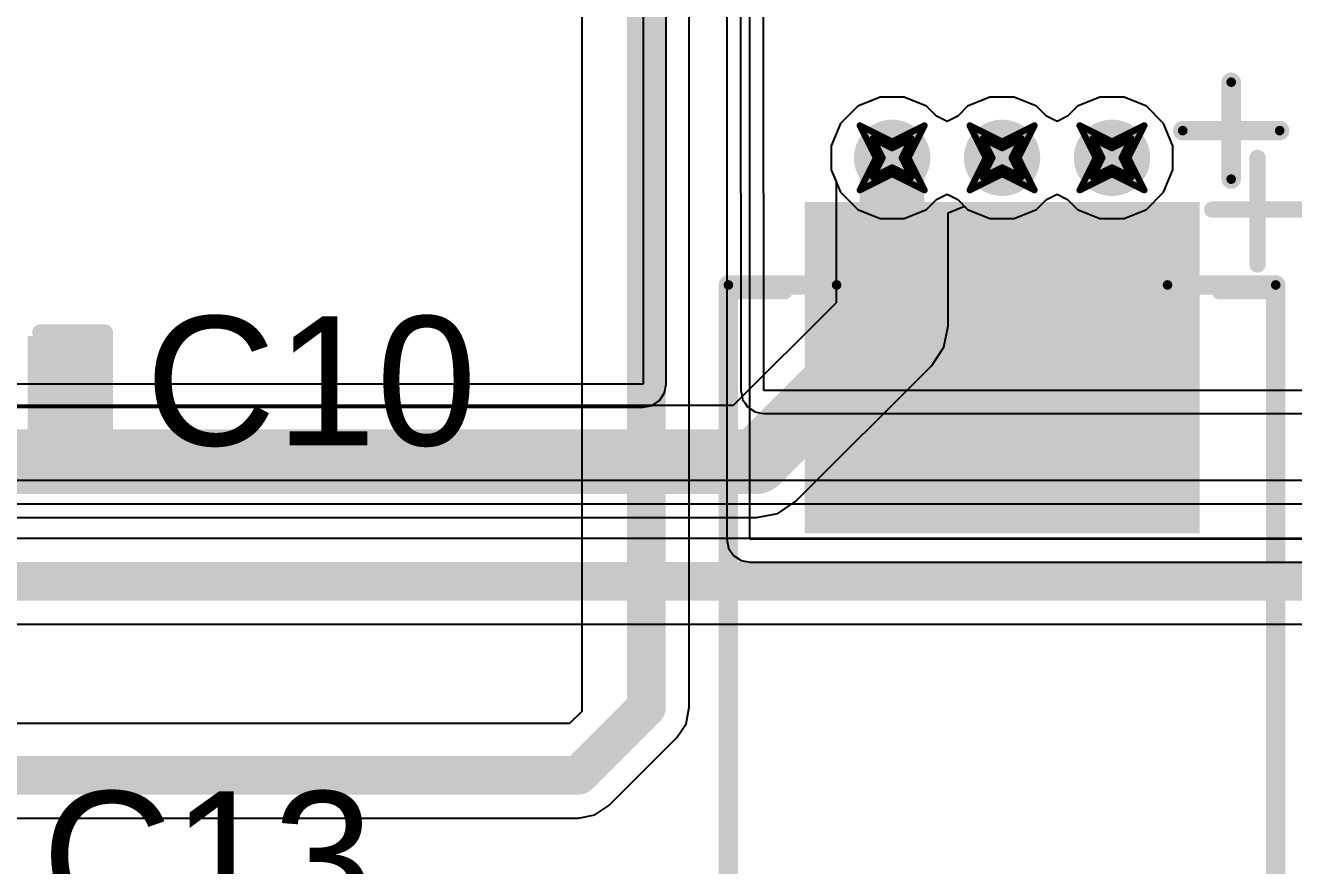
# Model space of a CAD drawing. Header units: inches. Extents: x 0 to 13.9, y -0.2 to 3.4.
# Drawn here: x 2.9029 to 3.2952, y 1.586 to 1.846 of the extents above; entities that cross this region are included whole.
import ezdxf

# ---------------------------------------------------------------- set-up
doc = ezdxf.new("R2010")
doc.units = ezdxf.units.IN
doc.header["$MEASUREMENT"] = 0
for name, color, linetype in [('Bottom Layer', 5, 'Continuous'), ('Drill Drawing', 1, 'Continuous'), ('Layer 1', 16, 'Continuous'), ('Layer 2', 76, 'Continuous'), ('Mechanical 4', 56, 'Continuous'), ('Pad Holes', 156, 'Continuous'), ('Top Layer', 1, 'Continuous'), ('Top Overlay', 2, 'Continuous'), ('Top Paste', 8, 'Continuous'), ('Top Solder', 216, 'Continuous'), ('Via Holes', 16, 'Continuous')]:
    doc.layers.add(name, color=color, linetype=linetype)
doc.styles.add('Arial', font='', dxfattribs={"height": 0.2})
doc.styles.get('Arial').set_extended_font_data('Arial')

msp = doc.modelspace()

# ---------------------------------------------------------------- hatches: boundary and pattern name
at = {"layer": 'Bottom Layer'}
h = msp.add_hatch(color=5, dxfattribs=at)
edge = h.paths.add_edge_path()
edge.add_arc((3.171, 1.805), 0.01181, 0, 360)
h = msp.add_hatch(color=5, dxfattribs=at)
edge = h.paths.add_edge_path()
edge.add_arc((3.205, 1.805), 0.01181, 0, 360)
h = msp.add_hatch(color=5, dxfattribs=at)
edge = h.paths.add_edge_path()
edge.add_arc((3.239, 1.805), 0.01181, 0, 360)
at = {"layer": 'Layer 1'}
h = msp.add_hatch(color=16, dxfattribs=at)
edge = h.paths.add_edge_path()
edge.add_arc((3.171, 1.805), 0.01181, 0, 360)
h = msp.add_hatch(color=16, dxfattribs=at)
edge = h.paths.add_edge_path()
edge.add_arc((3.205, 1.805), 0.01181, 0, 360)
h = msp.add_hatch(color=16, dxfattribs=at)
edge = h.paths.add_edge_path()
edge.add_arc((3.239, 1.805), 0.01181, 0, 360)
at = {"layer": 'Layer 2'}
h = msp.add_hatch(color=76, dxfattribs=at)
edge = h.paths.add_edge_path()
edge.add_arc((3.171, 1.805), 0.01181, 0, 360)
h = msp.add_hatch(color=76, dxfattribs=at)
edge = h.paths.add_edge_path()
edge.add_arc((3.205, 1.805), 0.01181, 0, 360)
h = msp.add_hatch(color=76, dxfattribs=at)
edge = h.paths.add_edge_path()
edge.add_arc((3.239, 1.805), 0.01181, 0, 360)
at = {"layer": 'Mechanical 4'}
h = msp.add_hatch(color=56, dxfattribs=at)
edge = h.paths.add_edge_path()
edge.add_arc((3.27587, 1.82841), 0.0015, 0, 360)
h = msp.add_hatch(color=56, dxfattribs=at)
edge = h.paths.add_edge_path()
edge.add_arc((3.26087, 1.81341), 0.0015, 0, 360)
h = msp.add_hatch(color=56, dxfattribs=at)
edge = h.paths.add_edge_path()
edge.add_arc((3.29087, 1.81341), 0.0015, 0, 360)
h = msp.add_hatch(color=56, dxfattribs=at)
edge = h.paths.add_edge_path()
edge.add_arc((3.27587, 1.79841), 0.0015, 0, 360)
h = msp.add_hatch(color=56, dxfattribs=at)
edge = h.paths.add_edge_path()
edge.add_arc((3.12035, 1.76567), 0.0015, 0, 360)
h = msp.add_hatch(color=56, dxfattribs=at)
edge = h.paths.add_edge_path()
edge.add_arc((3.12035, 1.76567), 0.0015, 0, 360)
h = msp.add_hatch(color=56, dxfattribs=at)
edge = h.paths.add_edge_path()
edge.add_arc((3.15382, 1.76567), 0.0015, 0, 360)
h = msp.add_hatch(color=56, dxfattribs=at)
edge = h.paths.add_edge_path()
edge.add_arc((3.25618, 1.76567), 0.0015, 0, 360)
h = msp.add_hatch(color=56, dxfattribs=at)
edge = h.paths.add_edge_path()
edge.add_arc((3.28965, 1.76567), 0.0015, 0, 360)
h = msp.add_hatch(color=56, dxfattribs=at)
edge = h.paths.add_edge_path()
edge.add_arc((3.28965, 1.76567), 0.0015, 0, 360)
at = {"layer": 'Pad Holes'}
h = msp.add_hatch(color=7, dxfattribs=at)
edge = h.paths.add_edge_path()
edge.add_arc((3.27587, 1.82841), 0.0015, 0, 360)
h = msp.add_hatch(color=7, dxfattribs=at)
edge = h.paths.add_edge_path()
edge.add_arc((3.26087, 1.81341), 0.0015, 0, 360)
h = msp.add_hatch(color=7, dxfattribs=at)
edge = h.paths.add_edge_path()
edge.add_arc((3.29087, 1.81341), 0.0015, 0, 360)
h = msp.add_hatch(color=7, dxfattribs=at)
edge = h.paths.add_edge_path()
edge.add_arc((3.27587, 1.79841), 0.0015, 0, 360)
h = msp.add_hatch(color=7, dxfattribs=at)
edge = h.paths.add_edge_path()
edge.add_arc((3.12035, 1.76567), 0.0015, 0, 360)
h = msp.add_hatch(color=7, dxfattribs=at)
edge = h.paths.add_edge_path()
edge.add_arc((3.12035, 1.76567), 0.0015, 0, 360)
h = msp.add_hatch(color=7, dxfattribs=at)
edge = h.paths.add_edge_path()
edge.add_arc((3.15382, 1.76567), 0.0015, 0, 360)
h = msp.add_hatch(color=7, dxfattribs=at)
edge = h.paths.add_edge_path()
edge.add_arc((3.25618, 1.76567), 0.0015, 0, 360)
h = msp.add_hatch(color=7, dxfattribs=at)
edge = h.paths.add_edge_path()
edge.add_arc((3.28965, 1.76567), 0.0015, 0, 360)
h = msp.add_hatch(color=7, dxfattribs=at)
edge = h.paths.add_edge_path()
edge.add_arc((3.28965, 1.76567), 0.0015, 0, 360)
at = {"layer": 'Top Layer'}
h = msp.add_hatch(color=1, dxfattribs=at)
edge = h.paths.add_edge_path()
edge.add_arc((3.171, 1.805), 0.01181, 0, 360)
h = msp.add_hatch(color=1, dxfattribs=at)
edge = h.paths.add_edge_path()
edge.add_arc((3.205, 1.805), 0.01181, 0, 360)
h = msp.add_hatch(color=1, dxfattribs=at)
edge = h.paths.add_edge_path()
edge.add_arc((3.239, 1.805), 0.01181, 0, 360)
for points in [[(3.26209, 1.78732), (3.26209, 1.69283), (3.14791, 1.69283), (3.14791, 1.78732)], [(2.906, 1.7225), (2.906, 1.7475), (2.924, 1.7475), (2.924, 1.7225)]]:
    msp.add_hatch(color=1, dxfattribs=at).paths.add_polyline_path(points)
at = {"layer": 'Top Paste'}
for points in [[(3.26209, 1.78732), (3.26209, 1.69283), (3.14791, 1.69283), (3.14791, 1.78732)], [(2.906, 1.7225), (2.906, 1.7475), (2.924, 1.7475), (2.924, 1.7225)]]:
    msp.add_hatch(color=8, dxfattribs=at).paths.add_polyline_path(points)
at = {"layer": 'Top Solder'}
for points in [[(3.26609, 1.79132), (3.26609, 1.68883), (3.14391, 1.68883), (3.14391, 1.79132)], [(2.90364, 1.72014), (2.90364, 1.74986), (2.92636, 1.74986), (2.92636, 1.72014)]]:
    msp.add_hatch(color=216, dxfattribs=at).paths.add_polyline_path(points)
at = {"layer": 'Via Holes'}
h = msp.add_hatch(color=7, dxfattribs=at)
edge = h.paths.add_edge_path()
edge.add_arc((3.171, 1.805), 0.00591, 0, 360)
h = msp.add_hatch(color=7, dxfattribs=at)
edge = h.paths.add_edge_path()
edge.add_arc((3.205, 1.805), 0.00591, 0, 360)
h = msp.add_hatch(color=7, dxfattribs=at)
edge = h.paths.add_edge_path()
edge.add_arc((3.239, 1.805), 0.00591, 0, 360)

# ---------------------------------------------------------------- linework, layer by layer
at = {"layer": 'Bottom Layer'}
for p, q in [((3.16034, 1.82095), (3.15505, 1.81566)), ((3.16726, 1.82381), (3.16034, 1.82095)), ((3.17474, 1.82381), (3.16726, 1.82381)), ((3.18166, 1.82095), (3.17474, 1.82381)), ((3.18473, 1.81787), (3.18166, 1.82095)), ((3.19434, 1.82095), (3.19127, 1.81787)), ((3.20126, 1.82381), (3.19434, 1.82095)), ((3.20874, 1.82381), (3.20126, 1.82381)), ((3.21566, 1.82095), (3.20874, 1.82381)), ((3.21873, 1.81787), (3.21566, 1.82095)), ((3.22834, 1.82095), (3.22527, 1.81787)), ((3.23526, 1.82381), (3.22834, 1.82095)), ((3.24274, 1.82381), (3.23526, 1.82381)), ((3.24966, 1.82095), (3.24274, 1.82381)), ((3.25495, 1.81566), (3.24966, 1.82095)), ((3.188, 1.8162), (3.18473, 1.81787)), ((3.19127, 1.81787), (3.188, 1.8162)), ((3.222, 1.8162), (3.21873, 1.81787)), ((3.22527, 1.81787), (3.222, 1.8162)), ((3.15505, 1.81566), (3.15219, 1.80874)), ((3.25781, 1.80874), (3.25495, 1.81566)), ((3.15219, 1.80874), (3.15219, 1.80126)), ((3.25781, 1.80126), (3.25781, 1.80874)), ((3.15219, 1.80126), (3.15505, 1.79434)), ((3.25495, 1.79434), (3.25781, 1.80126)), ((3.15505, 1.79434), (3.16034, 1.78905)), ((3.18473, 1.79213), (3.188, 1.7938)), ((3.188, 1.7938), (3.19127, 1.79213)), ((3.21873, 1.79213), (3.222, 1.7938)), ((3.222, 1.7938), (3.22527, 1.79213)), ((3.24966, 1.78905), (3.25495, 1.79434)), ((3.16034, 1.78905), (3.16726, 1.78619)), ((3.17474, 1.78619), (3.18166, 1.78905)), ((3.18166, 1.78905), (3.18473, 1.79213)), ((3.19127, 1.79213), (3.19434, 1.78905)), ((3.19434, 1.78905), (3.20126, 1.78619)), ((3.20874, 1.78619), (3.21566, 1.78905)), ((3.21566, 1.78905), (3.21873, 1.79213)), ((3.22527, 1.79213), (3.22834, 1.78905)), ((3.22834, 1.78905), (3.23526, 1.78619)), ((3.24274, 1.78619), (3.24966, 1.78905)), ((3.16726, 1.78619), (3.17474, 1.78619)), ((3.20126, 1.78619), (3.20874, 1.78619)), ((3.23526, 1.78619), (3.24274, 1.78619))]:
    msp.add_line(p, q, dxfattribs=at)
at = {"layer": 'Drill Drawing'}
for points in [[(3.161, 1.815, 0.002, 0.002, 0), (3.171, 1.81, 0.002, 0.002, 0)], [(3.161, 1.815, 0.002, 0.002, 0), (3.166, 1.805, 0.002, 0.002, 0)], [(3.171, 1.81, 0.002, 0.002, 0), (3.181, 1.815, 0.002, 0.002, 0)], [(3.176, 1.805, 0.002, 0.002, 0), (3.181, 1.815, 0.002, 0.002, 0)], [(3.195, 1.815, 0.002, 0.002, 0), (3.205, 1.81, 0.002, 0.002, 0)], [(3.195, 1.815, 0.002, 0.002, 0), (3.2, 1.805, 0.002, 0.002, 0)], [(3.205, 1.81, 0.002, 0.002, 0), (3.215, 1.815, 0.002, 0.002, 0)], [(3.21, 1.805, 0.002, 0.002, 0), (3.215, 1.815, 0.002, 0.002, 0)], [(3.229, 1.815, 0.002, 0.002, 0), (3.239, 1.81, 0.002, 0.002, 0)], [(3.229, 1.815, 0.002, 0.002, 0), (3.234, 1.805, 0.002, 0.002, 0)], [(3.239, 1.81, 0.002, 0.002, 0), (3.249, 1.815, 0.002, 0.002, 0)], [(3.244, 1.805, 0.002, 0.002, 0), (3.249, 1.815, 0.002, 0.002, 0)], [(3.165, 1.811, 0.002, 0.002, 0), (3.171, 1.808, 0.002, 0.002, 0)], [(3.165, 1.811, 0.002, 0.002, 0), (3.168, 1.805, 0.002, 0.002, 0)], [(3.171, 1.808, 0.002, 0.002, 0), (3.177, 1.811, 0.002, 0.002, 0)], [(3.174, 1.805, 0.002, 0.002, 0), (3.177, 1.811, 0.002, 0.002, 0)], [(3.199, 1.811, 0.002, 0.002, 0), (3.205, 1.808, 0.002, 0.002, 0)], [(3.199, 1.811, 0.002, 0.002, 0), (3.202, 1.805, 0.002, 0.002, 0)], [(3.205, 1.808, 0.002, 0.002, 0), (3.211, 1.811, 0.002, 0.002, 0)], [(3.208, 1.805, 0.002, 0.002, 0), (3.211, 1.811, 0.002, 0.002, 0)], [(3.233, 1.811, 0.002, 0.002, 0), (3.239, 1.808, 0.002, 0.002, 0)], [(3.233, 1.811, 0.002, 0.002, 0), (3.236, 1.805, 0.002, 0.002, 0)], [(3.239, 1.808, 0.002, 0.002, 0), (3.245, 1.811, 0.002, 0.002, 0)], [(3.242, 1.805, 0.002, 0.002, 0), (3.245, 1.811, 0.002, 0.002, 0)], [(3.161, 1.795, 0.002, 0.002, 0), (3.166, 1.805, 0.002, 0.002, 0)], [(3.165, 1.799, 0.002, 0.002, 0), (3.168, 1.805, 0.002, 0.002, 0)], [(3.174, 1.805, 0.002, 0.002, 0), (3.177, 1.799, 0.002, 0.002, 0)], [(3.176, 1.805, 0.002, 0.002, 0), (3.181, 1.795, 0.002, 0.002, 0)], [(3.195, 1.795, 0.002, 0.002, 0), (3.2, 1.805, 0.002, 0.002, 0)], [(3.199, 1.799, 0.002, 0.002, 0), (3.202, 1.805, 0.002, 0.002, 0)], [(3.208, 1.805, 0.002, 0.002, 0), (3.211, 1.799, 0.002, 0.002, 0)], [(3.21, 1.805, 0.002, 0.002, 0), (3.215, 1.795, 0.002, 0.002, 0)], [(3.229, 1.795, 0.002, 0.002, 0), (3.234, 1.805, 0.002, 0.002, 0)], [(3.233, 1.799, 0.002, 0.002, 0), (3.236, 1.805, 0.002, 0.002, 0)], [(3.242, 1.805, 0.002, 0.002, 0), (3.245, 1.799, 0.002, 0.002, 0)], [(3.244, 1.805, 0.002, 0.002, 0), (3.249, 1.795, 0.002, 0.002, 0)], [(3.161, 1.795, 0.002, 0.002, 0), (3.171, 1.8, 0.002, 0.002, 0)], [(3.165, 1.799, 0.002, 0.002, 0), (3.171, 1.802, 0.002, 0.002, 0)], [(3.171, 1.802, 0.002, 0.002, 0), (3.177, 1.799, 0.002, 0.002, 0)], [(3.171, 1.8, 0.002, 0.002, 0), (3.181, 1.795, 0.002, 0.002, 0)], [(3.195, 1.795, 0.002, 0.002, 0), (3.205, 1.8, 0.002, 0.002, 0)], [(3.199, 1.799, 0.002, 0.002, 0), (3.205, 1.802, 0.002, 0.002, 0)], [(3.205, 1.802, 0.002, 0.002, 0), (3.211, 1.799, 0.002, 0.002, 0)], [(3.205, 1.8, 0.002, 0.002, 0), (3.215, 1.795, 0.002, 0.002, 0)], [(3.229, 1.795, 0.002, 0.002, 0), (3.239, 1.8, 0.002, 0.002, 0)], [(3.233, 1.799, 0.002, 0.002, 0), (3.239, 1.802, 0.002, 0.002, 0)], [(3.239, 1.802, 0.002, 0.002, 0), (3.245, 1.799, 0.002, 0.002, 0)], [(3.239, 1.8, 0.002, 0.002, 0), (3.249, 1.795, 0.002, 0.002, 0)]]:
    msp.add_lwpolyline(points, format="xyseb", dxfattribs=at)
for points in [[(3.1605, 1.815, 0.001, 0.001, 1), (3.1615, 1.815, 0.001, 0.001, 1)], [(3.1605, 1.815, 0.001, 0.001, 1), (3.1615, 1.815, 0.001, 0.001, 1)], [(3.1805, 1.815, 0.001, 0.001, 1), (3.1815, 1.815, 0.001, 0.001, 1)], [(3.1805, 1.815, 0.001, 0.001, 1), (3.1815, 1.815, 0.001, 0.001, 1)], [(3.1945, 1.815, 0.001, 0.001, 1), (3.1955, 1.815, 0.001, 0.001, 1)], [(3.1945, 1.815, 0.001, 0.001, 1), (3.1955, 1.815, 0.001, 0.001, 1)], [(3.2145, 1.815, 0.001, 0.001, 1), (3.2155, 1.815, 0.001, 0.001, 1)], [(3.2145, 1.815, 0.001, 0.001, 1), (3.2155, 1.815, 0.001, 0.001, 1)], [(3.2285, 1.815, 0.001, 0.001, 1), (3.2295, 1.815, 0.001, 0.001, 1)], [(3.2285, 1.815, 0.001, 0.001, 1), (3.2295, 1.815, 0.001, 0.001, 1)], [(3.2485, 1.815, 0.001, 0.001, 1), (3.2495, 1.815, 0.001, 0.001, 1)], [(3.2485, 1.815, 0.001, 0.001, 1), (3.2495, 1.815, 0.001, 0.001, 1)], [(3.1645, 1.811, 0.001, 0.001, 1), (3.1655, 1.811, 0.001, 0.001, 1)], [(3.1645, 1.811, 0.001, 0.001, 1), (3.1655, 1.811, 0.001, 0.001, 1)], [(3.1705, 1.81, 0.001, 0.001, 1), (3.1715, 1.81, 0.001, 0.001, 1)], [(3.1705, 1.81, 0.001, 0.001, 1), (3.1715, 1.81, 0.001, 0.001, 1)], [(3.1705, 1.808, 0.001, 0.001, 1), (3.1715, 1.808, 0.001, 0.001, 1)], [(3.1705, 1.808, 0.001, 0.001, 1), (3.1715, 1.808, 0.001, 0.001, 1)], [(3.1765, 1.811, 0.001, 0.001, 1), (3.1775, 1.811, 0.001, 0.001, 1)], [(3.1765, 1.811, 0.001, 0.001, 1), (3.1775, 1.811, 0.001, 0.001, 1)], [(3.1985, 1.811, 0.001, 0.001, 1), (3.1995, 1.811, 0.001, 0.001, 1)], [(3.1985, 1.811, 0.001, 0.001, 1), (3.1995, 1.811, 0.001, 0.001, 1)], [(3.2045, 1.81, 0.001, 0.001, 1), (3.2055, 1.81, 0.001, 0.001, 1)], [(3.2045, 1.81, 0.001, 0.001, 1), (3.2055, 1.81, 0.001, 0.001, 1)], [(3.2045, 1.808, 0.001, 0.001, 1), (3.2055, 1.808, 0.001, 0.001, 1)], [(3.2045, 1.808, 0.001, 0.001, 1), (3.2055, 1.808, 0.001, 0.001, 1)], [(3.2105, 1.811, 0.001, 0.001, 1), (3.2115, 1.811, 0.001, 0.001, 1)], [(3.2105, 1.811, 0.001, 0.001, 1), (3.2115, 1.811, 0.001, 0.001, 1)], [(3.2325, 1.811, 0.001, 0.001, 1), (3.2335, 1.811, 0.001, 0.001, 1)], [(3.2325, 1.811, 0.001, 0.001, 1), (3.2335, 1.811, 0.001, 0.001, 1)], [(3.2385, 1.81, 0.001, 0.001, 1), (3.2395, 1.81, 0.001, 0.001, 1)], [(3.2385, 1.81, 0.001, 0.001, 1), (3.2395, 1.81, 0.001, 0.001, 1)], [(3.2385, 1.808, 0.001, 0.001, 1), (3.2395, 1.808, 0.001, 0.001, 1)], [(3.2385, 1.808, 0.001, 0.001, 1), (3.2395, 1.808, 0.001, 0.001, 1)], [(3.2445, 1.811, 0.001, 0.001, 1), (3.2455, 1.811, 0.001, 0.001, 1)], [(3.2445, 1.811, 0.001, 0.001, 1), (3.2455, 1.811, 0.001, 0.001, 1)], [(3.1655, 1.805, 0.001, 0.001, 1), (3.1665, 1.805, 0.001, 0.001, 1)], [(3.1655, 1.805, 0.001, 0.001, 1), (3.1665, 1.805, 0.001, 0.001, 1)], [(3.1675, 1.805, 0.001, 0.001, 1), (3.1685, 1.805, 0.001, 0.001, 1)], [(3.1675, 1.805, 0.001, 0.001, 1), (3.1685, 1.805, 0.001, 0.001, 1)], [(3.1735, 1.805, 0.001, 0.001, 1), (3.1745, 1.805, 0.001, 0.001, 1)], [(3.1735, 1.805, 0.001, 0.001, 1), (3.1745, 1.805, 0.001, 0.001, 1)], [(3.1755, 1.805, 0.001, 0.001, 1), (3.1765, 1.805, 0.001, 0.001, 1)], [(3.1755, 1.805, 0.001, 0.001, 1), (3.1765, 1.805, 0.001, 0.001, 1)], [(3.1995, 1.805, 0.001, 0.001, 1), (3.2005, 1.805, 0.001, 0.001, 1)], [(3.1995, 1.805, 0.001, 0.001, 1), (3.2005, 1.805, 0.001, 0.001, 1)], [(3.2015, 1.805, 0.001, 0.001, 1), (3.2025, 1.805, 0.001, 0.001, 1)], [(3.2015, 1.805, 0.001, 0.001, 1), (3.2025, 1.805, 0.001, 0.001, 1)], [(3.2075, 1.805, 0.001, 0.001, 1), (3.2085, 1.805, 0.001, 0.001, 1)], [(3.2075, 1.805, 0.001, 0.001, 1), (3.2085, 1.805, 0.001, 0.001, 1)], [(3.2095, 1.805, 0.001, 0.001, 1), (3.2105, 1.805, 0.001, 0.001, 1)], [(3.2095, 1.805, 0.001, 0.001, 1), (3.2105, 1.805, 0.001, 0.001, 1)], [(3.2335, 1.805, 0.001, 0.001, 1), (3.2345, 1.805, 0.001, 0.001, 1)], [(3.2335, 1.805, 0.001, 0.001, 1), (3.2345, 1.805, 0.001, 0.001, 1)], [(3.2355, 1.805, 0.001, 0.001, 1), (3.2365, 1.805, 0.001, 0.001, 1)], [(3.2355, 1.805, 0.001, 0.001, 1), (3.2365, 1.805, 0.001, 0.001, 1)], [(3.2415, 1.805, 0.001, 0.001, 1), (3.2425, 1.805, 0.001, 0.001, 1)], [(3.2415, 1.805, 0.001, 0.001, 1), (3.2425, 1.805, 0.001, 0.001, 1)], [(3.2435, 1.805, 0.001, 0.001, 1), (3.2445, 1.805, 0.001, 0.001, 1)], [(3.2435, 1.805, 0.001, 0.001, 1), (3.2445, 1.805, 0.001, 0.001, 1)], [(3.1705, 1.802, 0.001, 0.001, 1), (3.1715, 1.802, 0.001, 0.001, 1)], [(3.1705, 1.802, 0.001, 0.001, 1), (3.1715, 1.802, 0.001, 0.001, 1)], [(3.1705, 1.8, 0.001, 0.001, 1), (3.1715, 1.8, 0.001, 0.001, 1)], [(3.1705, 1.8, 0.001, 0.001, 1), (3.1715, 1.8, 0.001, 0.001, 1)], [(3.2045, 1.802, 0.001, 0.001, 1), (3.2055, 1.802, 0.001, 0.001, 1)], [(3.2045, 1.802, 0.001, 0.001, 1), (3.2055, 1.802, 0.001, 0.001, 1)], [(3.2045, 1.8, 0.001, 0.001, 1), (3.2055, 1.8, 0.001, 0.001, 1)], [(3.2045, 1.8, 0.001, 0.001, 1), (3.2055, 1.8, 0.001, 0.001, 1)], [(3.2385, 1.802, 0.001, 0.001, 1), (3.2395, 1.802, 0.001, 0.001, 1)], [(3.2385, 1.802, 0.001, 0.001, 1), (3.2395, 1.802, 0.001, 0.001, 1)], [(3.2385, 1.8, 0.001, 0.001, 1), (3.2395, 1.8, 0.001, 0.001, 1)], [(3.2385, 1.8, 0.001, 0.001, 1), (3.2395, 1.8, 0.001, 0.001, 1)], [(3.1645, 1.799, 0.001, 0.001, 1), (3.1655, 1.799, 0.001, 0.001, 1)], [(3.1645, 1.799, 0.001, 0.001, 1), (3.1655, 1.799, 0.001, 0.001, 1)], [(3.1765, 1.799, 0.001, 0.001, 1), (3.1775, 1.799, 0.001, 0.001, 1)], [(3.1765, 1.799, 0.001, 0.001, 1), (3.1775, 1.799, 0.001, 0.001, 1)], [(3.1985, 1.799, 0.001, 0.001, 1), (3.1995, 1.799, 0.001, 0.001, 1)], [(3.1985, 1.799, 0.001, 0.001, 1), (3.1995, 1.799, 0.001, 0.001, 1)], [(3.2105, 1.799, 0.001, 0.001, 1), (3.2115, 1.799, 0.001, 0.001, 1)], [(3.2105, 1.799, 0.001, 0.001, 1), (3.2115, 1.799, 0.001, 0.001, 1)], [(3.2325, 1.799, 0.001, 0.001, 1), (3.2335, 1.799, 0.001, 0.001, 1)], [(3.2325, 1.799, 0.001, 0.001, 1), (3.2335, 1.799, 0.001, 0.001, 1)], [(3.2445, 1.799, 0.001, 0.001, 1), (3.2455, 1.799, 0.001, 0.001, 1)], [(3.2445, 1.799, 0.001, 0.001, 1), (3.2455, 1.799, 0.001, 0.001, 1)], [(3.1605, 1.795, 0.001, 0.001, 1), (3.1615, 1.795, 0.001, 0.001, 1)], [(3.1605, 1.795, 0.001, 0.001, 1), (3.1615, 1.795, 0.001, 0.001, 1)], [(3.1805, 1.795, 0.001, 0.001, 1), (3.1815, 1.795, 0.001, 0.001, 1)], [(3.1805, 1.795, 0.001, 0.001, 1), (3.1815, 1.795, 0.001, 0.001, 1)], [(3.1945, 1.795, 0.001, 0.001, 1), (3.1955, 1.795, 0.001, 0.001, 1)], [(3.1945, 1.795, 0.001, 0.001, 1), (3.1955, 1.795, 0.001, 0.001, 1)], [(3.2145, 1.795, 0.001, 0.001, 1), (3.2155, 1.795, 0.001, 0.001, 1)], [(3.2145, 1.795, 0.001, 0.001, 1), (3.2155, 1.795, 0.001, 0.001, 1)], [(3.2285, 1.795, 0.001, 0.001, 1), (3.2295, 1.795, 0.001, 0.001, 1)], [(3.2285, 1.795, 0.001, 0.001, 1), (3.2295, 1.795, 0.001, 0.001, 1)], [(3.2485, 1.795, 0.001, 0.001, 1), (3.2495, 1.795, 0.001, 0.001, 1)], [(3.2485, 1.795, 0.001, 0.001, 1), (3.2495, 1.795, 0.001, 0.001, 1)]]:
    msp.add_lwpolyline(points, format="xyseb", close=True, dxfattribs=at)
at = {"layer": 'Layer 1'}
for p, q in [((3.16034, 1.82095), (3.15505, 1.81566)), ((3.16726, 1.82381), (3.16034, 1.82095)), ((3.17474, 1.82381), (3.16726, 1.82381)), ((3.18166, 1.82095), (3.17474, 1.82381)), ((3.18473, 1.81787), (3.18166, 1.82095)), ((3.19434, 1.82095), (3.19127, 1.81787)), ((3.20126, 1.82381), (3.19434, 1.82095)), ((3.20874, 1.82381), (3.20126, 1.82381)), ((3.21566, 1.82095), (3.20874, 1.82381)), ((3.21873, 1.81787), (3.21566, 1.82095)), ((3.22834, 1.82095), (3.22527, 1.81787)), ((3.23526, 1.82381), (3.22834, 1.82095)), ((3.24274, 1.82381), (3.23526, 1.82381)), ((3.24966, 1.82095), (3.24274, 1.82381)), ((3.25495, 1.81566), (3.24966, 1.82095)), ((3.188, 1.8162), (3.18473, 1.81787)), ((3.19127, 1.81787), (3.188, 1.8162)), ((3.222, 1.8162), (3.21873, 1.81787)), ((3.22527, 1.81787), (3.222, 1.8162)), ((3.15505, 1.81566), (3.15219, 1.80874)), ((3.25781, 1.80874), (3.25495, 1.81566)), ((3.15219, 1.80874), (3.15219, 1.80126)), ((3.25781, 1.80126), (3.25781, 1.80874)), ((3.15219, 1.80126), (3.15367, 1.79769)), ((3.25495, 1.79434), (3.25781, 1.80126)), ((3.15367, 1.79769), (3.15367, 1.76018)), ((3.21873, 1.79213), (3.222, 1.7938)), ((3.222, 1.7938), (3.22527, 1.79213)), ((3.24966, 1.78905), (3.25495, 1.79434)), ((3.18833, 1.78799), (3.19333, 1.79006)), ((3.19333, 1.79006), (3.19434, 1.78905)), ((3.19434, 1.78905), (3.20126, 1.78619)), ((3.20874, 1.78619), (3.21566, 1.78905)), ((3.21566, 1.78905), (3.21873, 1.79213)), ((3.22527, 1.79213), (3.22834, 1.78905)), ((3.22834, 1.78905), (3.23526, 1.78619)), ((3.24274, 1.78619), (3.24966, 1.78905)), ((3.18833, 1.753), (3.18833, 1.78799)), ((3.20126, 1.78619), (3.20874, 1.78619)), ((3.23526, 1.78619), (3.24274, 1.78619)), ((3.15367, 1.76018), (3.12182, 1.72833)), ((3.18701, 1.74637), (3.18833, 1.753)), ((3.18326, 1.74074), (3.18701, 1.74637)), ((3.14126, 1.69874), (3.18326, 1.74074)), ((3.12182, 1.72833), (2.756, 1.72833)), ((3.13563, 1.69499), (3.14126, 1.69874)), ((3.129, 1.69367), (3.13563, 1.69499)), ((2.76318, 1.69367), (3.129, 1.69367)), ((3.70551, 1.68725), (2.804, 1.68725)), ((2.80949, 1.66075), (3.711, 1.66075))]:
    msp.add_line(p, q, dxfattribs=at)
for points in [[(3.171, 1.753, 0.02, 0.02, 0), (3.171, 1.805, 0.02, 0.02, 0)], [(3.129, 1.711, 0.02, 0.02, 0), (3.171, 1.753, 0.02, 0.02, 0)], [(2.756, 1.711, 0.02, 0.02, 0), (3.129, 1.711, 0.02, 0.02, 0)], [(2.804, 1.674, 0.012, 0.012, 0), (3.711, 1.674, 0.012, 0.012, 0)]]:
    msp.add_lwpolyline(points, format="xyseb", dxfattribs=at)
for points in [[(3.166, 1.805, 0.01, 0.01, 1), (3.176, 1.805, 0.01, 0.01, 1)], [(3.166, 1.753, 0.01, 0.01, 1), (3.176, 1.753, 0.01, 0.01, 1)], [(3.166, 1.753, 0.01, 0.01, 1), (3.176, 1.753, 0.01, 0.01, 1)], [(3.124, 1.711, 0.01, 0.01, 1), (3.134, 1.711, 0.01, 0.01, 1)], [(3.124, 1.711, 0.01, 0.01, 1), (3.134, 1.711, 0.01, 0.01, 1)]]:
    msp.add_lwpolyline(points, format="xyseb", close=True, dxfattribs=at)
at = {"layer": 'Layer 2'}
for p, q in [((3.13134, 1.733), (3.13065, 2.285)), ((3.12352, 2.27786), (3.1242, 1.73299)), ((3.094, 2.24825), (3.094, 1.735)), ((3.10114, 1.735), (3.10114, 2.24825)), ((3.094, 1.735), (2.866, 1.735)), ((3.10059, 1.73227), (3.10114, 1.735)), ((3.09905, 1.72995), (3.10059, 1.73227)), ((3.1242, 1.73299), (3.12447, 1.73163)), ((3.12447, 1.73163), (3.12474, 1.73027)), ((3.12474, 1.73027), (3.12474, 1.73026)), ((3.12474, 1.73026), (3.12474, 1.73026)), ((3.12474, 1.73026), (3.12552, 1.72911)), ((3.497, 1.733), (3.13134, 1.733)), ((2.866, 1.72786), (3.094, 1.72786)), ((3.094, 1.72786), (3.09673, 1.72841)), ((3.09673, 1.72841), (3.09905, 1.72995)), ((3.12552, 1.72911), (3.12629, 1.72795)), ((3.12629, 1.72795), (3.12629, 1.72795)), ((3.12629, 1.72795), (3.12629, 1.72795)), ((3.12629, 1.72795), (3.12746, 1.72717)), ((3.12746, 1.72717), (3.1286, 1.72641)), ((3.1286, 1.72641), (3.12861, 1.72641)), ((3.12861, 1.72641), (3.12861, 1.7264)), ((3.12861, 1.7264), (3.12998, 1.72613)), ((3.12998, 1.72613), (3.13134, 1.72586)), ((3.13134, 1.72586), (3.497, 1.72586)), ((3.9898, 1.70514), (2.84114, 1.70514)), ((2.834, 1.698), (3.9898, 1.698))]:
    msp.add_line(p, q, dxfattribs=at)
at = {"layer": 'Mechanical 4'}
for points in [[(3.27587, 1.79841, 0.006, 0.006, 0), (3.27587, 1.82841, 0.006, 0.006, 0)], [(3.26087, 1.81341, 0.006, 0.006, 0), (3.29087, 1.81341, 0.006, 0.006, 0)], [(3.12035, 1.76567, 0.006, 0.006, 0), (3.15382, 1.76567, 0.006, 0.006, 0)], [(3.12035, 1.47433, 0.006, 0.006, 0), (3.12035, 1.76567, 0.006, 0.006, 0)], [(3.25618, 1.76567, 0.006, 0.006, 0), (3.28965, 1.76567, 0.006, 0.006, 0)], [(3.28965, 1.47433, 0.006, 0.006, 0), (3.28965, 1.76567, 0.006, 0.006, 0)]]:
    msp.add_lwpolyline(points, format="xyseb", dxfattribs=at)
for points in [[(3.27437, 1.82841, 0.003, 0.003, 1), (3.27737, 1.82841, 0.003, 0.003, 1)], [(3.25937, 1.81341, 0.003, 0.003, 1), (3.26237, 1.81341, 0.003, 0.003, 1)], [(3.28937, 1.81341, 0.003, 0.003, 1), (3.29237, 1.81341, 0.003, 0.003, 1)], [(3.27437, 1.79841, 0.003, 0.003, 1), (3.27737, 1.79841, 0.003, 0.003, 1)], [(3.11885, 1.76567, 0.003, 0.003, 1), (3.12185, 1.76567, 0.003, 0.003, 1)], [(3.11885, 1.76567, 0.003, 0.003, 1), (3.12185, 1.76567, 0.003, 0.003, 1)], [(3.15232, 1.76567, 0.003, 0.003, 1), (3.15532, 1.76567, 0.003, 0.003, 1)], [(3.25468, 1.76567, 0.003, 0.003, 1), (3.25768, 1.76567, 0.003, 0.003, 1)], [(3.28815, 1.76567, 0.003, 0.003, 1), (3.29115, 1.76567, 0.003, 0.003, 1)], [(3.28815, 1.76567, 0.003, 0.003, 1), (3.29115, 1.76567, 0.003, 0.003, 1)]]:
    msp.add_lwpolyline(points, format="xyseb", close=True, dxfattribs=at)
at = {"layer": 'Top Layer'}
for p, q in [((3.11986, 2.086), (3.11986, 1.687)), ((3.127, 1.687), (3.127, 2.086)), ((3.075, 1.85625), (3.075, 1.63375)), ((3.10825, 1.635), (3.10825, 1.855)), ((3.11986, 1.687), (3.12041, 1.68427)), ((3.349, 1.687), (3.127, 1.687)), ((3.12041, 1.68427), (3.12195, 1.68195)), ((3.12195, 1.68195), (3.12427, 1.68041)), ((3.12427, 1.68041), (3.127, 1.67986)), ((3.127, 1.67986), (3.349, 1.67986)), ((3.075, 1.63375), (3.07125, 1.63)), ((3.10725, 1.62993), (3.10825, 1.635)), ((3.07125, 1.63), (2.80518, 1.63)), ((3.10437, 1.62563), (3.10725, 1.62993)), ((3.08335, 1.6046), (3.10437, 1.62563)), ((3.07905, 1.60173), (3.08335, 1.6046)), ((2.89381, 1.60072), (3.07398, 1.60072)), ((3.07398, 1.60072), (3.07905, 1.60173))]:
    msp.add_line(p, q, dxfattribs=at)
for points in [[(3.095, 1.635, 0.012, 0.012, 0), (3.095, 1.855, 0.012, 0.012, 0)], [(3.07398, 1.61398, 0.012, 0.012, 0), (3.095, 1.635, 0.012, 0.012, 0)], [(2.84744, 1.61398, 0.012, 0.012, 0), (3.07398, 1.61398, 0.012, 0.012, 0)]]:
    msp.add_lwpolyline(points, format="xyseb", dxfattribs=at)
for points in [[(3.092, 1.635, 0.006, 0.006, 1), (3.098, 1.635, 0.006, 0.006, 1)], [(3.092, 1.635, 0.006, 0.006, 1), (3.098, 1.635, 0.006, 0.006, 1)], [(3.07098, 1.61398, 0.006, 0.006, 1), (3.07698, 1.61398, 0.006, 0.006, 1)], [(3.07098, 1.61398, 0.006, 0.006, 1), (3.07698, 1.61398, 0.006, 0.006, 1)]]:
    msp.add_lwpolyline(points, format="xyseb", close=True, dxfattribs=at)
at = {"layer": 'Top Overlay'}
for points in [[(3.284, 1.772, 0.005, 0.005, 0), (3.284, 1.805, 0.005, 0.005, 0)], [(3.27, 1.789, 0.005, 0.005, 0), (3.299, 1.789, 0.005, 0.005, 0)], [(3.12035, 1.4763, 0.005, 0.005, 0), (3.12035, 1.7637, 0.005, 0.005, 0)], [(3.12035, 1.7637, 0.005, 0.005, 0), (3.1377, 1.7637, 0.005, 0.005, 0)], [(3.2723, 1.7637, 0.005, 0.005, 0), (3.28965, 1.7637, 0.005, 0.005, 0)], [(3.28965, 1.4763, 0.005, 0.005, 0), (3.28965, 1.7637, 0.005, 0.005, 0)], [(2.9075, 1.751, 0.005, 0.005, 0), (2.9275, 1.751, 0.005, 0.005, 0)], [(2.9275, 1.719, 0.005, 0.005, 0), (2.9275, 1.751, 0.005, 0.005, 0)], [(2.9075, 1.719, 0.005, 0.005, 0), (2.9275, 1.719, 0.005, 0.005, 0)]]:
    msp.add_lwpolyline(points, format="xyseb", dxfattribs=at)
for points in [[(3.28275, 1.805, 0.0025, 0.0025, 1), (3.28525, 1.805, 0.0025, 0.0025, 1)], [(3.26875, 1.789, 0.0025, 0.0025, 1), (3.27125, 1.789, 0.0025, 0.0025, 1)], [(3.28275, 1.772, 0.0025, 0.0025, 1), (3.28525, 1.772, 0.0025, 0.0025, 1)], [(3.1191, 1.7637, 0.0025, 0.0025, 1), (3.1216, 1.7637, 0.0025, 0.0025, 1)], [(3.1191, 1.7637, 0.0025, 0.0025, 1), (3.1216, 1.7637, 0.0025, 0.0025, 1)], [(3.13645, 1.7637, 0.0025, 0.0025, 1), (3.13895, 1.7637, 0.0025, 0.0025, 1)], [(3.27105, 1.7637, 0.0025, 0.0025, 1), (3.27355, 1.7637, 0.0025, 0.0025, 1)], [(3.2884, 1.7637, 0.0025, 0.0025, 1), (3.2909, 1.7637, 0.0025, 0.0025, 1)], [(3.2884, 1.7637, 0.0025, 0.0025, 1), (3.2909, 1.7637, 0.0025, 0.0025, 1)], [(2.90625, 1.751, 0.0025, 0.0025, 1), (2.90875, 1.751, 0.0025, 0.0025, 1)], [(2.92625, 1.751, 0.0025, 0.0025, 1), (2.92875, 1.751, 0.0025, 0.0025, 1)], [(2.92625, 1.751, 0.0025, 0.0025, 1), (2.92875, 1.751, 0.0025, 0.0025, 1)], [(2.90625, 1.719, 0.0025, 0.0025, 1), (2.90875, 1.719, 0.0025, 0.0025, 1)], [(2.92625, 1.719, 0.0025, 0.0025, 1), (2.92875, 1.719, 0.0025, 0.0025, 1)], [(2.92625, 1.719, 0.0025, 0.0025, 1), (2.92875, 1.719, 0.0025, 0.0025, 1)]]:
    msp.add_lwpolyline(points, format="xyseb", close=True, dxfattribs=at)

# ---------------------------------------------------------------- texts
at = {"layer": 'Top Overlay', "style": 'Arial'}
for s, p in [('C10', (2.94002, 1.71601)), ('C13', (2.90802, 1.56901))]:
    msp.add_text(s, height=0.04, dxfattribs=at).set_placement(p)

doc.saveas('drawing.dxf')
